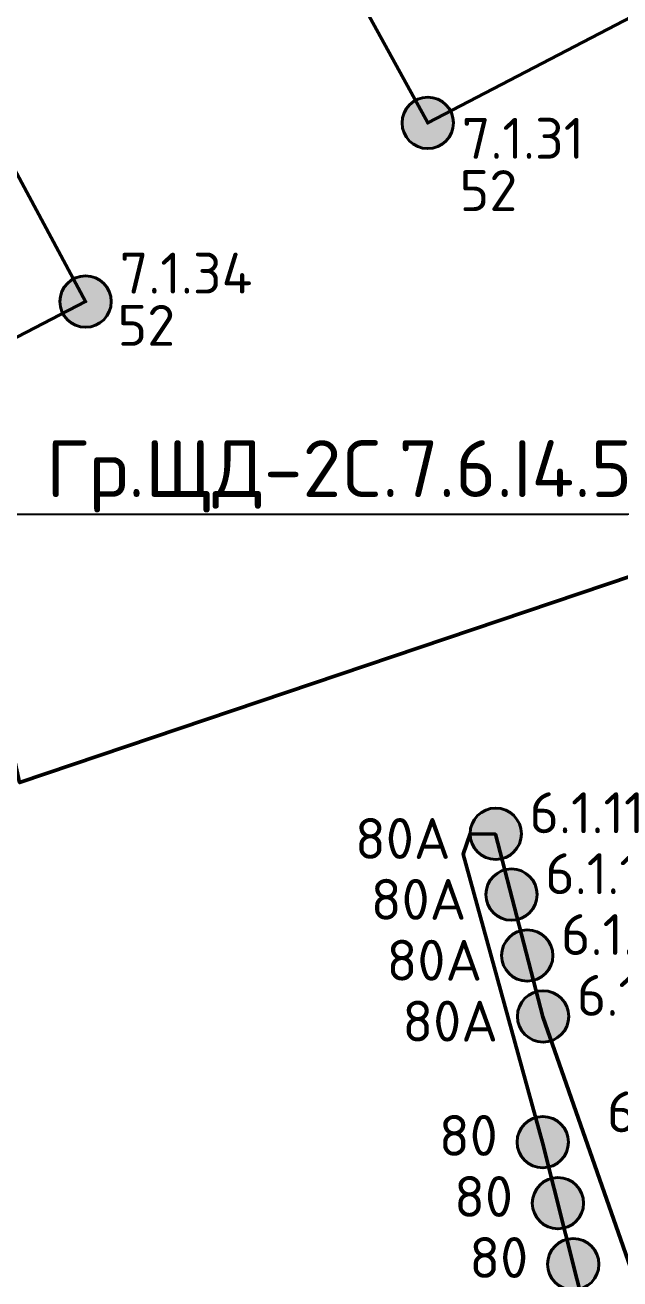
# Model space of a CAD drawing. Header units: millimetres. Extents: x -500444 to 437433, y -1435259 to 1593622.
# Drawn here: x -68222 to -65603, y -1334217 to -1328695 of the extents above; entities that cross this region are included whole.
import ezdxf
from ezdxf import colors
from ezdxf.entities.mleader import LeaderData, LeaderLine
from ezdxf.math import Vec2, Vec3

# ---------------------------------------------------------------- set-up
doc = ezdxf.new("R2010")
doc.units = ezdxf.units.MM
for name, color, linetype, lineweight in [('_Гр.ЩД-2C.7.6.I4.1', 6, 'Continuous', 50), ('_Гр.ЩД-2C.7.6.I4.4', 6, 'Continuous', 50), ('_Гр.ЩД-2C.7.6.I4.5', 6, 'Continuous', 50), ('DLX_LUM 11', 5, 'Continuous', 40), ('DLX_LUM 4', 5, 'Continuous', 40)]:
    doc.layers.add(name, color=color, linetype=linetype, lineweight=lineweight)
doc.layers.add('DLX_LUM 5', color=7, linetype='Continuous', lineweight=40, true_color=0xfa2205)
doc.styles.add('ISOCPEUR', font='isocpeur.ttf', dxfattribs={"height": 250})
doc.styles.add('TableTextStyle', font='isocpeur.ttf', dxfattribs={"width": 0.9})

# ---------------------------------------------------------------- blocks, each defined once
blk = doc.blocks.new('A$Cab2378fa')
at = {"lineweight": 25, "true_color": 0xfff5f5}
h = blk.add_hatch(color=7, dxfattribs=at)
h.dxf.hatch_style = 1
h.paths.add_polyline_path([(0, 0), (-142, -170, 0.174923), (3, -222, 0.197808), (162, -157)])
h.paths.add_polyline_path([(-163, 158), (0, 0), (148, 178, 0.175398), (3, 230, 0.209014)])
at = {"lineweight": 25}
h = blk.add_hatch(color=256, dxfattribs=at)
h.paths.add_polyline_path([(162, -157, 0.442338), (148, 178), (0, 0)])
h.paths.add_polyline_path([(-142, -170), (0, 0), (-163, 158, 0.430096)])
blk.add_circle((3, 4), 226)
blk = doc.blocks.new('Гр.ЩД-2C.7.6.I4.1')
at = {"layer": '_Гр.ЩД-2C.7.6.I4.1', "color": 18, "true_color": 0x000000, "style": 'TableTextStyle'}
for s, p in [('80А', (20461.9, 54038.4, 4000)), ('80А', (20531.4, 53770.2, 4000)), ('80А', (20601, 53502.1, 4000)), ('80А', (20670.5, 53234, 4000)), ('80', (20831.4, 52730.5, 4000)), ('80', (20898.4, 52461.7, 4000)), ('80', (20965.4, 52192.9, 4000))]:
    blk.add_text(s, height=180, dxfattribs=at).set_placement(p)
at = {"layer": '_Гр.ЩД-2C.7.6.I4.1', "ltscale": 100, "style": 'TableTextStyle'}
for tag, p in [('80А', (11121.5, 63739.4, 8800)), ('80А', (11144.1, 63461.8, 8800)), ('80А', (11166.8, 63184.1, 8800)), ('80А', (11189.5, 62906.5, 8800)), ('80А', (11212.1, 62628.8, 8800)), ('80А', (11234.8, 62351.2, 8800)), ('80А', (11257.5, 62073.6, 8800)), ('80', (9344.8, 61441.3, 8800)), ('80', (9367.5, 61163.6, 8800)), ('80', (9390.2, 60885.9, 8800)), ('80', (9412.8, 60608.2, 8800)), ('80', (9435.5, 60330.6, 8800)), ('80', (9458.2, 60052.9, 8800)), ('80', (9480.8, 59775.2, 8800)), ('80', (12677.3, 58360, 8800)), ('80', (12700, 58082.3, 8800)), ('80', (12722.6, 57804.7, 8800)), ('80', (12745.3, 57527, 8800)), ('80', (12767.9, 57249.4, 8800)), ('80', (12790.6, 56971.7, 8800)), ('80', (12813.3, 56694.1, 8800)), ('80А', (13757.4, 56060.2, 8800)), ('80', (10001.7, 55793.5, 8800)), ('80А', (13780.1, 55782.6, 8800)), ('80', (10024.4, 55515.9, 8800)), ('80А', (13802.8, 55504.9, 8800)), ('80', (10047, 55238.2, 8800)), ('80А', (13825.4, 55227.3, 8800)), ('80', (10069.7, 54960.6, 8800)), ('80А', (13848.1, 54949.6, 8800)), ('80', (10092.3, 54682.9, 8800)), ('80А', (13870.8, 54672, 8800)), ('80', (10115, 54405.3, 8800)), ('80А', (13893.4, 54394.3, 8800)), ('80', (10137.7, 54127.6, 8800)), ('80А', (21230, 54151.4, 4000)), ('80А', (21299.5, 53883.3, 4000)), ('80А', (21369, 53615.2, 4000)), ('80А', (21438.5, 53347, 4000)), ('80', (21571.3, 52834.4, 4000)), ('80', (21638.3, 52565.7, 4000)), ('80', (21705.4, 52296.9, 4000)), ('80', (21772.4, 52028.1, 4000)), ('80', (21997.4, 51725.4, 4000)), ('80А', (20193.8, 51485.3, 4000)), ('80', (22059.3, 51455.4, 4000)), ('80А', (20260, 51216.3, 4000)), ('80', (22121.2, 51185.4, 4000)), ('80А', (20326.2, 50947.4, 4000)), ('80', (22183.2, 50915.4, 4000)), ('80А', (20392.3, 50678.4, 4000)), ('55', (12355.7, 50106.7, 6620)), ('55А', (21804.3, 46372.7, 6620)), ('55', (17169.2, 44953.7, 6620)), ('55А', (12628.6, 44369.1, 6620))]:
    blk.add_attdef(tag, p, '', height=180, dxfattribs=at)
blk = doc.blocks.new('Гр.ЩД-2C.7.6.I4.5')
at = {"layer": '_Гр.ЩД-2C.7.6.I4.5', "color": 18, "true_color": 0x000000, "style": 'TableTextStyle'}
for p in [(21056.8, 56840.3, 8800), (19550.3, 56246.6, 8800)]:
    blk.add_text('52', height=180, dxfattribs=at).set_placement(p)
at = {"layer": '_Гр.ЩД-2C.7.6.I4.5', "ltscale": 100, "style": 'TableTextStyle'}
for tag, p, height in [('52А', (33279.8, 75419.9, 8800), 180), ('52А', (31775, 74646.3, 8800), 180), ('52А', (29517.9, 73485.9, 8800), 180), ('52А', (28013.1, 72712.3, 8800), 180), ('52А', (26506.1, 71943.1, 8800), 180), ('52', (34236.7, 71650.7, 8800), 180), ('52А', (25003.5, 71165.1, 8800), 180), ('52А', (22797.2, 70651.1, 8800), 180), ('52', (32578.6, 70420.4, 8800), 180), ('52А', (36181.6, 69828.1, 8800), 180), ('52', (30909.5, 69631.8, 8800), 180), ('52А', (21335.1, 69015.4, 8800), 180), ('52', (29317.3, 68869.1, 8800), 180), ('S', (24230.7, 68580.1), 250), ('52А', (34471.5, 68511.6, 8800), 180), ('52А', (19736.8, 68457.4, 8800), 180), ('52', (27746.4, 68050, 8800), 180), ('S', (36782.2, 67659.6), 250), ('52А', (18232, 67683.8, 8800), 180), ('52А', (32779.4, 67629.2, 8800), 180), ('52', (26254.3, 67271.4, 8800), 180), ('52А', (16025.7, 67169.9, 8800), 180), ('52А', (31292.6, 66796, 8800), 180), ('52', (24760.6, 66490, 8800), 180), ('52А', (29795.7, 66067, 8800), 180), ('52', (23274.1, 65713.3, 8800), 180), ('52А', (28304, 65287.6, 8800), 180), ('52', (21801, 64931.3, 8800), 180), ('52А', (26812, 64508.9, 8800), 180), ('52', (20311.7, 64153.2, 8800), 180), ('52А', (25318.3, 63727.6, 8800), 180), ('52', (18820.1, 63373.8, 8800), 180), ('52А', (23831.7, 62950.8, 8800), 180), ('52', (17328.4, 62594.4, 8800), 180), ('52А', (22358.6, 62168.9, 8800), 180), ('52А', (20869.4, 61390.7, 8800), 180), ('52А', (19377.7, 60611.3, 8800), 180), ('52А', (17886.1, 59831.9, 8800), 180), ('52', (21598.6, 59657.6, 8800), 180), ('52А', (16358.9, 59052.4, 8800), 180), ('52', (20162.4, 58912.4, 8800), 180), ('S', (18812.2, 58575.3), 250), ('52', (18673, 58128.5, 8800), 180), ('52', (22543.6, 58035.4, 8800), 180), ('52', (15436.5, 57432.7, 8800), 180), ('52', (17181.7, 57348.4, 8800), 180), ('52', (21066.8, 57070.3, 8800), 180), ('52', (19560.3, 56476.6, 8800), 180), ('52', (18126.3, 55524.3, 8800), 180)]:
    blk.add_attdef(tag, p, '', height=height, dxfattribs=at)
blk = doc.blocks.new('_Dot')
at = {"color": 0, "linetype": 'ByBlock', "lineweight": -2}
blk.add_line((-0.5, 0), (-1, 0), dxfattribs=at)
at = {"color": 0, "linetype": 'ByBlock', "const_width": 0.5}
blk.add_lwpolyline([(-0.25, 0, 1), (0.25, 0, 1)], format="xyb", close=True, dxfattribs=at)

msp = doc.modelspace()

# ---------------------------------------------------------------- linework, layer by layer
at = {"layer": '_Гр.ЩД-2C.7.6.I4.1', "ltscale": 100}
msp.add_lwpolyline([(-65348.9, -1334757.6), (-65942.7, -1333062.5), (-66151.2, -1332258.1), (-66262.9, -1332256.2), (-66293, -1332346.2), (-65944, -1333616.4), (-65741.5, -1334420.8), (-66133, -1334816.7), (-65934.5, -1335623.6), (-65531.8, -1337260.1), (-66560.2, -1337475.7), (-65822.4, -1340361.6), (-74826.7, -1341821.3), (-75272.2, -1336454.4), (-77269.6, -1332256.8), (-77399.3, -1330575.9), (-78062.5, -1324943.2)], dxfattribs=at)
at = {"layer": '_Гр.ЩД-2C.7.6.I4.4', "ltscale": 100}
msp.add_lwpolyline([(-63393.5, -1337708.6), (-66347.4, -1338429.6), (-70634.3, -1339124.2), (-71123.5, -1339164.8), (-72570.5, -1329394.4), (-70878.1, -1329135.7), (-70497, -1331550.2), (-68431.5, -1331182.4), (-68246.6, -1332031.1), (-64136.5, -1330642.5)], dxfattribs=at)
at = {"layer": '_Гр.ЩД-2C.7.6.I4.5', "ltscale": 100}
msp.add_lwpolyline([(-63393.5, -1337708.6), (-66298.8, -1338417.8), (-70631.1, -1339144.5), (-71123.6, -1339164.1), (-72618.9, -1329067.5), (-72176.3, -1328994.8), (-71203.7, -1327179), (-70334.2, -1329040.6), (-69451, -1330689.3), (-67955.7, -1329912.4), (-68842.9, -1328260.5), (-68975.6, -1327583.6), (-69678, -1326401.5), (-70194.5, -1323634.7), (-68704.3, -1322857.2), (-68184.8, -1325620.2), (-67353.5, -1327476.6), (-66449.1, -1329125.6), (-64973.8, -1328355.6), (-65917.3, -1326731.4), (-66693.2, -1324840.8), (-65203.9, -1324062.6)], dxfattribs=at)

# ---------------------------------------------------------------- block references
at = {"layer": '_Гр.ЩД-2C.7.6.I4.1'}
ref = msp.add_blockref('Гр.ЩД-2C.7.6.I4.1', (-87231.4, -1386405.3), dxfattribs=at)
ref.add_attrib('80А', '6.1.8', (-65792.9, -1333058.2, 4000), dxfattribs={"ltscale": 100, "height": 180, "style": 'TableTextStyle'})
ref.add_attrib('80А', '6.1.9', (-65862.5, -1332790.1, 4000), dxfattribs={"ltscale": 100, "height": 180, "style": 'TableTextStyle'})
ref.add_attrib('80А', '6.1.10', (-65932, -1332522, 4000), dxfattribs={"ltscale": 100, "height": 180, "style": 'TableTextStyle'})
ref.add_attrib('80А', '6.1.11', (-66001.5, -1332253.8, 4000), dxfattribs={"ltscale": 100, "height": 180, "style": 'TableTextStyle'})
ref.add_attrib('80', '6.1.29', (-65660.1, -1333570.9, 4000), dxfattribs={"ltscale": 100, "height": 180, "style": 'TableTextStyle'})
at = {"layer": '_Гр.ЩД-2C.7.6.I4.5'}
ref = msp.add_blockref('Гр.ЩД-2C.7.6.I4.5', (-87365.7, -1386353.7), dxfattribs=at)
ref.add_attrib('52', '7.1.31', (-66298.9, -1329283.4, 8800), dxfattribs={"ltscale": 100, "height": 180, "style": 'TableTextStyle'})
ref.add_attrib('52', '7.1.34', (-67805.5, -1329877.1, 8800), dxfattribs={"ltscale": 100, "height": 180, "style": 'TableTextStyle'})
at = {"layer": 'DLX_LUM 11', "ltscale": 100, "xscale": 0.5, "yscale": 0.5, "zscale": 0.5}
for p in [(-66450.6, -1329127.5), (-67957.1, -1329914.3)]:
    msp.add_blockref('A$Cab2378fa', p, dxfattribs=at)
at = {"layer": 'DLX_LUM 4', "ltscale": 100, "xscale": 0.5, "yscale": 0.5, "zscale": 0.5}
for p in [(-65944, -1333616.4), (-65877, -1333885.2), (-65810, -1334154)]:
    msp.add_blockref('A$Cab2378fa', p, dxfattribs=at)
at = {"layer": 'DLX_LUM 5', "ltscale": 100, "xscale": 0.5, "yscale": 0.5, "zscale": 0.5}
for p in [(-66151.2, -1332258.1), (-66081.7, -1332526.3), (-66012.2, -1332794.4), (-65942.7, -1333062.5)]:
    msp.add_blockref('A$Cab2378fa', p, dxfattribs=at)

# ---------------------------------------------------------------- leaders
at = {"layer": '_Гр.ЩД-2C.7.6.I4.5'}
ml = msp.add_multileader_mtext('Standard', dxfattribs=at)
ml.set_content('Гр.ЩД-2C.7.6.I4.5', color=256, style='ISOCPEUR')
ml.set_leader_properties()
ml.set_arrow_properties(name='DOT')
ml.build(insert=Vec2(0, 0))
ml.multileader.update_dxf_attribs({"has_dogleg": 0, "text_left_attachment_type": 6, "text_right_attachment_type": 6, "arrow_head_size": 100})
ctx = ml.context
ctx.base_point, ctx.char_height, ctx.arrow_head_size, ctx.landing_gap_size, ctx.plane_origin = Vec3(-68329.3, -1330848), 250, 100, 200, Vec3(19656.1, -1203400.9)
ctx.left_attachment, ctx.right_attachment = 6, 6
notes = []
notes.append((ctx, [(0, (1, 1, 0), (-68337.3, -1330848), (1, 0), 8, [(1, [(-68584.6, -1330239.1)], 0, [])])]))
ctx.mtext.insert, ctx.mtext.flow_direction = Vec3(-68129.3, -1330523), 5
for ctx, leaders in notes:
    for number, flags, end, landing, length, lines in leaders:
        leader = LeaderData()
        leader.index, (leader.has_last_leader_line, leader.has_dogleg_vector, leader.attachment_direction) = number, flags
        leader.last_leader_point, leader.dogleg_vector, leader.dogleg_length = Vec3(end), Vec3(landing), length
        for number, points, colour, breaks in lines:
            line = LeaderLine()
            line.index, line.vertices, line.color, line.breaks = number, Vec3.list(points), colors.encode_raw_color(colour), breaks
            leader.lines.append(line)
        ctx.leaders.append(leader)

doc.saveas('drawing.dxf')
